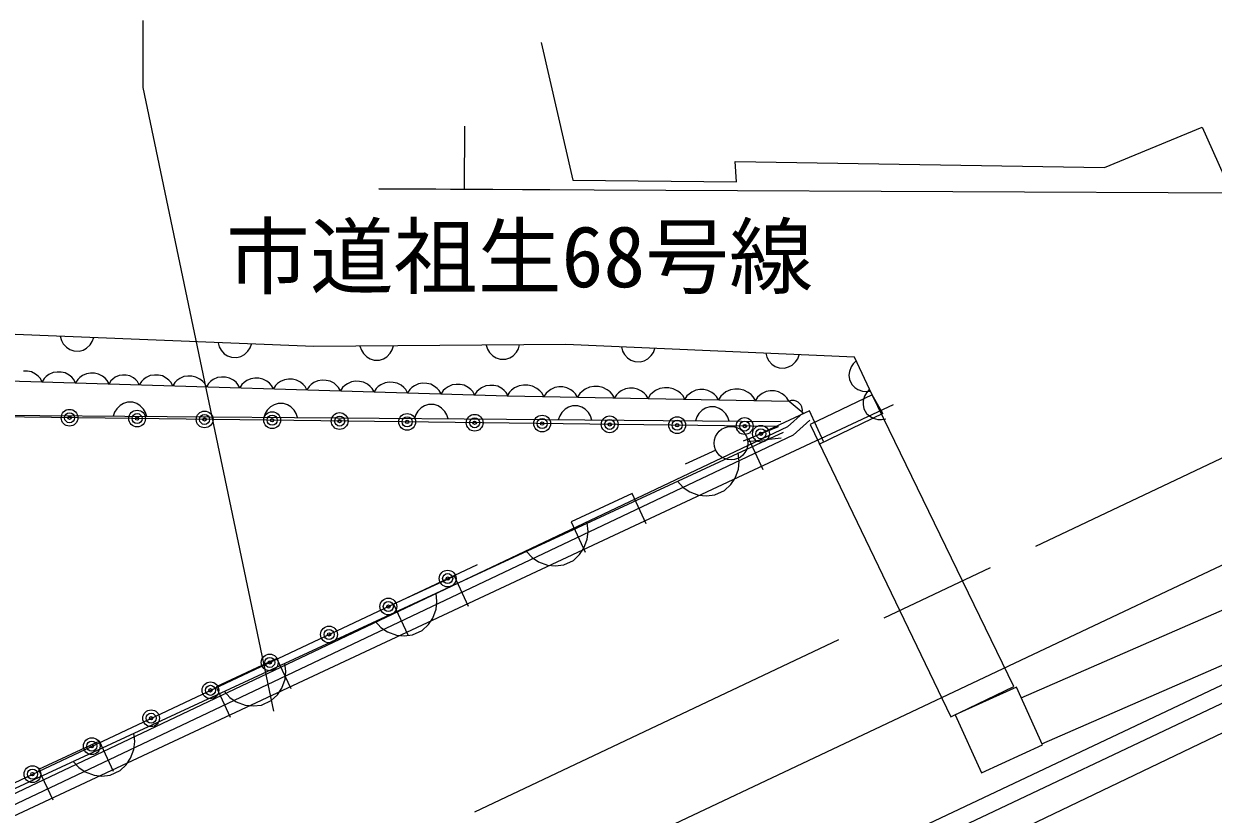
# Model space of a CAD drawing. Units: millimetres, scale not verified. Extents: x 40000 to 680000, y 20000 to 380000.
# Drawn here: x 90375 to 125822, y 290982 to 314538 of the extents above; entities that cross this region are included whole.
import ezdxf
from ezdxf.enums import TextEntityAlignment as Align

# ---------------------------------------------------------------- set-up
doc = ezdxf.new("R2010")
doc.units = ezdxf.units.MM
doc.header["$LTSCALE"] = 1000
doc.linetypes.add('CHAIN', pattern=[18.5, 12, -1.5, 3.5, -1.5])
for name, color, linetype, lineweight in [('M-BGD', 7, 'Continuous', 13), ('M-BMK', 2, 'CHAIN', 13), ('M-STR-STR1', 1, 'Continuous', 13), ('M-STR-STRC', 7, 'Continuous', 13)]:
    doc.layers.add(name, color=color, linetype=linetype, lineweight=lineweight)
doc.layers.add('M-BGD-HTXT', color=7, linetype='Continuous')
doc.styles.add('ＭＳ ゴシック', font='')
doc.styles.get('ＭＳ ゴシック').set_extended_font_data('MS Gothic')

msp = doc.modelspace()

# ---------------------------------------------------------------- linework, layer by layer
at = {"layer": 'M-BGD'}
for p, q in [((105798, 313984), (106740, 309875)), ((103508, 309606), (103517, 311488)), ((122578, 310260), (125489, 311459)), ((125489, 311459), (126302, 309661)), ((111620, 309832), (111577, 310432)), ((111577, 310432), (122578, 310260)), ((106740, 309875), (111620, 309832)), ((100961, 309618), (128356, 309490)), ((106055, 309594), (100961, 309618)), ((99015, 304920), (89609, 305299)), ((91461, 305224), (91496, 305102)), ((91496, 305102), (91552, 305000)), ((91552, 305000), (91648, 304896)), ((91648, 304896), (91745, 304832)), ((92145, 304816), (92247, 304872)), ((92247, 304872), (92351, 304968)), ((92351, 304968), (92415, 305065)), ((92415, 305065), (92460, 305184)), ((96164, 305034), (96199, 304913)), ((96199, 304913), (96255, 304811)), ((97054, 304778), (97118, 304876)), ((97118, 304876), (97163, 304994)), ((106533, 304980), (99015, 304920)), ((100394, 304931), (100435, 304811)), ((101355, 304818), (101394, 304939)), ((104153, 304961), (104194, 304841)), ((105055, 304748), (105114, 304848)), ((105114, 304848), (105153, 304969)), ((115135, 304604), (106533, 304980)), ((108184, 304908), (108219, 304786)), ((109138, 304746), (109183, 304864)), ((91745, 304832), (91863, 304787)), ((91863, 304787), (92023, 304781)), ((92023, 304781), (92145, 304816)), ((96255, 304811), (96351, 304707)), ((96351, 304707), (96448, 304643)), ((96448, 304643), (96566, 304598)), ((96566, 304598), (96726, 304591)), ((96726, 304591), (96848, 304627)), ((96848, 304627), (96950, 304683)), ((96950, 304683), (97054, 304778)), ((100435, 304811), (100496, 304711)), ((100496, 304711), (100597, 304612)), ((100597, 304612), (100697, 304553)), ((100697, 304553), (100818, 304514)), ((100818, 304514), (100978, 304515)), ((100978, 304515), (101097, 304556)), ((101097, 304556), (101197, 304617)), ((101197, 304617), (101296, 304718)), ((101296, 304718), (101355, 304818)), ((104194, 304841), (104255, 304741)), ((104255, 304741), (104356, 304642)), ((104356, 304642), (104456, 304583)), ((104456, 304583), (104577, 304544)), ((104577, 304544), (104737, 304545)), ((104737, 304545), (104856, 304586)), ((104856, 304586), (104956, 304647)), ((104956, 304647), (105055, 304748)), ((108219, 304786), (108274, 304683)), ((108274, 304683), (108370, 304579)), ((108370, 304579), (108467, 304515)), ((108467, 304515), (108585, 304470)), ((108745, 304463), (108867, 304497)), ((108867, 304497), (108969, 304553)), ((108969, 304553), (109074, 304649)), ((109074, 304649), (109138, 304746)), ((112485, 304720), (112520, 304598)), ((112520, 304598), (112575, 304496)), ((112575, 304496), (112671, 304392)), ((113374, 304461), (113439, 304558)), ((113439, 304558), (113484, 304676)), ((115186, 304496), (115094, 304409)), ((115660, 303482), (115135, 304604)), ((90487, 304185), (90367, 304189)), ((90607, 304161), (90487, 304185)), ((90725, 304098), (90607, 304161)), ((91246, 304142), (91125, 304085)), ((91367, 304158), (91246, 304142)), ((91487, 304154), (91367, 304158)), ((91606, 304131), (91487, 304154)), ((108585, 304470), (108745, 304463)), ((112671, 304392), (112768, 304327)), ((112768, 304327), (112886, 304282)), ((112886, 304282), (113046, 304275)), ((113046, 304275), (113168, 304310)), ((113168, 304310), (113270, 304365)), ((113270, 304365), (113374, 304461)), ((114980, 304179), (114968, 304063)), ((115029, 304312), (114980, 304179)), ((115094, 304409), (115029, 304312)), ((86920, 303994), (104778, 303447)), ((90803, 304035), (90725, 304098)), ((90861, 303973), (90803, 304035)), ((90918, 303872), (90861, 303973)), ((90981, 303970), (90918, 303872)), ((91043, 304028), (90981, 303970)), ((91125, 304085), (91043, 304028)), ((91724, 304067), (91606, 304131)), ((91802, 304005), (91724, 304067)), ((91861, 303943), (91802, 304005)), ((91918, 303841), (91861, 303943)), ((91981, 303939), (91918, 303841)), ((92042, 303997), (91981, 303939)), ((92124, 304055), (92042, 303997)), ((92246, 304111), (92124, 304055)), ((92367, 304127), (92246, 304111)), ((92486, 304124), (92367, 304127)), ((92606, 304100), (92486, 304124)), ((92724, 304036), (92606, 304100)), ((92802, 303974), (92724, 304036)), ((92860, 303912), (92802, 303974)), ((92917, 303810), (92860, 303912)), ((92974, 303899), (92917, 303810)), ((93029, 303951), (92974, 303899)), ((93103, 304003), (93029, 303951)), ((93213, 304053), (93103, 304003)), ((93321, 304068), (93213, 304053)), ((93429, 304065), (93321, 304068)), ((93536, 304043), (93429, 304065)), ((93643, 303986), (93536, 304043)), ((93713, 303930), (93643, 303986)), ((93765, 303874), (93713, 303930)), ((93817, 303783), (93765, 303874)), ((93880, 303881), (93817, 303783)), ((93941, 303939), (93880, 303881)), ((94023, 303996), (93941, 303939)), ((94145, 304053), (94023, 303996)), ((94266, 304069), (94145, 304053)), ((94386, 304065), (94266, 304069)), ((94505, 304042), (94386, 304065)), ((94623, 303978), (94505, 304042)), ((94701, 303916), (94623, 303978)), ((94759, 303854), (94701, 303916)), ((94816, 303752), (94759, 303854)), ((94879, 303850), (94816, 303752)), ((94941, 303908), (94879, 303850)), ((95023, 303966), (94941, 303908)), ((95145, 304022), (95023, 303966)), ((95265, 304038), (95145, 304022)), ((95385, 304035), (95265, 304038)), ((95504, 304011), (95385, 304035)), ((95623, 303947), (95504, 304011)), ((95701, 303885), (95623, 303947)), ((95759, 303823), (95701, 303885)), ((95816, 303721), (95759, 303823)), ((95879, 303820), (95816, 303721)), ((95941, 303878), (95879, 303820)), ((96022, 303935), (95941, 303878)), ((96144, 303992), (96022, 303935)), ((96265, 304008), (96144, 303992)), ((96385, 304004), (96265, 304008)), ((96504, 303980), (96385, 304004)), ((96622, 303917), (96504, 303980)), ((96700, 303854), (96622, 303917)), ((96758, 303793), (96700, 303854)), ((96815, 303691), (96758, 303793)), ((96878, 303789), (96815, 303691)), ((96940, 303847), (96878, 303789)), ((97022, 303905), (96940, 303847)), ((97144, 303961), (97022, 303905)), ((97264, 303977), (97144, 303961)), ((97384, 303974), (97264, 303977)), ((97503, 303950), (97384, 303974)), ((97622, 303886), (97503, 303950)), ((97700, 303824), (97622, 303886)), ((97758, 303762), (97700, 303824)), ((97940, 303816), (97878, 303758)), ((98021, 303874), (97940, 303816)), ((98143, 303930), (98021, 303874)), ((98264, 303947), (98143, 303930)), ((98384, 303943), (98264, 303947)), ((98503, 303919), (98384, 303943)), ((98621, 303856), (98503, 303919)), ((98699, 303793), (98621, 303856)), ((98757, 303731), (98699, 303793)), ((98939, 303786), (98877, 303728)), ((99021, 303843), (98939, 303786)), ((99143, 303900), (99021, 303843)), ((99263, 303916), (99143, 303900)), ((99383, 303912), (99263, 303916)), ((99503, 303889), (99383, 303912)), ((99621, 303825), (99503, 303889)), ((99699, 303763), (99621, 303825)), ((100020, 303813), (99939, 303755)), ((100142, 303869), (100020, 303813)), ((100263, 303885), (100142, 303869)), ((100383, 303882), (100263, 303885)), ((100502, 303858), (100383, 303882)), ((100620, 303794), (100502, 303858)), ((100698, 303732), (100620, 303794)), ((101142, 303838), (101020, 303782)), ((101262, 303855), (101142, 303838)), ((101382, 303851), (101262, 303855)), ((101502, 303827), (101382, 303851)), ((101620, 303764), (101502, 303827)), ((102141, 303808), (102020, 303751)), ((102262, 303824), (102141, 303808)), ((102382, 303820), (102262, 303824)), ((102501, 303797), (102382, 303820)), ((102619, 303733), (102501, 303797)), ((103261, 303793), (103141, 303777)), ((103381, 303790), (103261, 303793)), ((103501, 303766), (103381, 303790)), ((114968, 304063), (114983, 303938)), ((114983, 303938), (115051, 303793)), ((115051, 303793), (115138, 303701)), ((97815, 303660), (97758, 303762)), ((97878, 303758), (97815, 303660)), ((98814, 303630), (98757, 303731)), ((98877, 303728), (98814, 303630)), ((99757, 303701), (99699, 303763)), ((99814, 303599), (99757, 303701)), ((99877, 303697), (99814, 303599)), ((99939, 303755), (99877, 303697)), ((100756, 303670), (100698, 303732)), ((100813, 303568), (100756, 303670)), ((100876, 303666), (100813, 303568)), ((100938, 303725), (100876, 303666)), ((101020, 303782), (100938, 303725)), ((101698, 303701), (101620, 303764)), ((101756, 303639), (101698, 303701)), ((101813, 303538), (101756, 303639)), ((101876, 303636), (101813, 303538)), ((101938, 303694), (101876, 303636)), ((102020, 303751), (101938, 303694)), ((102697, 303671), (102619, 303733)), ((102756, 303609), (102697, 303671)), ((102812, 303507), (102756, 303609)), ((102875, 303605), (102812, 303507)), ((102937, 303663), (102875, 303605)), ((103019, 303721), (102937, 303663)), ((103141, 303777), (103019, 303721)), ((103619, 303702), (103501, 303766)), ((103697, 303640), (103619, 303702)), ((103755, 303578), (103697, 303640)), ((103812, 303476), (103755, 303578)), ((103875, 303575), (103812, 303476)), ((103937, 303633), (103875, 303575)), ((104019, 303690), (103937, 303633)), ((104140, 303746), (104019, 303690)), ((104261, 303763), (104140, 303746)), ((104381, 303759), (104261, 303763)), ((104500, 303735), (104381, 303759)), ((104618, 303672), (104500, 303735)), ((104696, 303609), (104618, 303672)), ((104755, 303548), (104696, 303609)), ((104811, 303446), (104755, 303548)), ((104846, 303556), (104778, 303447)), ((104778, 303447), (113186, 303288)), ((104914, 303620), (104846, 303556)), ((105003, 303685), (104914, 303620)), ((105136, 303748), (105003, 303685)), ((105268, 303768), (105136, 303748)), ((105400, 303765), (105268, 303768)), ((105532, 303741), (105400, 303765)), ((105663, 303672), (105532, 303741)), ((105750, 303604), (105663, 303672)), ((105814, 303537), (105750, 303604)), ((105878, 303426), (105814, 303537)), ((105940, 303525), (105878, 303426)), ((106001, 303584), (105940, 303525)), ((106082, 303642), (106001, 303584)), ((106203, 303700), (106082, 303642)), ((106324, 303718), (106203, 303700)), ((106444, 303715), (106324, 303718)), ((106563, 303693), (106444, 303715)), ((106682, 303631), (106563, 303693)), ((106761, 303569), (106682, 303631)), ((106820, 303508), (106761, 303569)), ((106878, 303407), (106820, 303508)), ((106946, 303516), (106878, 303407)), ((107013, 303581), (106946, 303516)), ((107103, 303645), (107013, 303581)), ((107236, 303708), (107103, 303645)), ((107368, 303728), (107236, 303708)), ((107500, 303725), (107368, 303728)), ((107632, 303701), (107500, 303725)), ((107762, 303632), (107632, 303701)), ((107849, 303565), (107762, 303632)), ((107914, 303498), (107849, 303565)), ((107978, 303386), (107914, 303498)), ((108040, 303485), (107978, 303386)), ((108101, 303544), (108040, 303485)), ((108182, 303603), (108101, 303544)), ((108303, 303660), (108182, 303603)), ((108423, 303678), (108303, 303660)), ((108543, 303676), (108423, 303678)), ((108663, 303654), (108543, 303676)), ((108782, 303591), (108663, 303654)), ((108861, 303530), (108782, 303591)), ((108920, 303469), (108861, 303530)), ((108978, 303368), (108920, 303469)), ((109046, 303476), (108978, 303368)), ((109113, 303541), (109046, 303476)), ((109202, 303605), (109113, 303541)), ((109335, 303669), (109202, 303605)), ((109468, 303688), (109335, 303669)), ((109600, 303686), (109468, 303688)), ((109731, 303661), (109600, 303686)), ((109862, 303593), (109731, 303661)), ((109949, 303525), (109862, 303593)), ((110014, 303458), (109949, 303525)), ((110077, 303347), (110014, 303458)), ((110139, 303446), (110077, 303347)), ((110200, 303504), (110139, 303446)), ((110282, 303563), (110200, 303504)), ((110403, 303621), (110282, 303563)), ((110523, 303638), (110403, 303621)), ((110643, 303636), (110523, 303638)), ((110763, 303614), (110643, 303636)), ((110881, 303552), (110763, 303614)), ((110960, 303490), (110881, 303552)), ((111019, 303429), (110960, 303490)), ((111077, 303328), (111019, 303429)), ((111145, 303437), (111077, 303328)), ((111213, 303501), (111145, 303437)), ((111302, 303566), (111213, 303501)), ((111435, 303629), (111302, 303566)), ((111567, 303649), (111435, 303629)), ((111699, 303646), (111567, 303649)), ((111831, 303622), (111699, 303646)), ((111962, 303553), (111831, 303622)), ((112048, 303486), (111962, 303553)), ((112113, 303418), (112048, 303486)), ((112300, 303465), (112239, 303406)), ((112381, 303523), (112300, 303465)), ((112502, 303581), (112381, 303523)), ((112623, 303599), (112502, 303581)), ((112743, 303596), (112623, 303599)), ((112862, 303574), (112743, 303596)), ((112981, 303512), (112862, 303574)), ((113060, 303450), (112981, 303512)), ((113119, 303389), (113060, 303450)), ((115660, 303482), (113810, 302593)), ((115138, 303701), (115234, 303636)), ((115234, 303636), (115367, 303588)), ((115367, 303588), (115483, 303576)), ((115430, 303441), (115392, 303304)), ((115488, 303542), (115430, 303441)), ((115483, 303576), (115609, 303590)), ((115572, 303636), (115488, 303542)), ((115978, 302920), (115660, 303482)), ((120097, 294452), (141478, 303775)), ((116288, 303178), (66812, 280046)), ((93244, 303162), (93143, 303063)), ((93344, 303221), (93244, 303162)), ((93465, 303260), (93344, 303221)), ((93625, 303259), (93465, 303260)), ((93744, 303218), (93625, 303259)), ((93844, 303157), (93744, 303218)), ((93943, 303056), (93844, 303157)), ((97732, 303127), (97631, 303028)), ((97832, 303186), (97732, 303127)), ((97953, 303225), (97832, 303186)), ((98113, 303224), (97953, 303225)), ((98232, 303183), (98113, 303224)), ((98332, 303122), (98232, 303183)), ((98431, 303021), (98332, 303122)), ((102220, 303092), (102119, 302993)), ((102321, 303151), (102220, 303092)), ((102441, 303190), (102321, 303151)), ((102601, 303189), (102441, 303190)), ((102721, 303148), (102601, 303189)), ((102820, 303087), (102721, 303148)), ((102919, 302987), (102820, 303087)), ((106609, 303116), (106508, 303057)), ((106729, 303155), (106609, 303116)), ((106889, 303154), (106729, 303155)), ((107009, 303113), (106889, 303154)), ((107108, 303052), (107009, 303113)), ((110696, 303080), (110596, 303021)), ((110816, 303119), (110696, 303080)), ((110976, 303118), (110816, 303119)), ((111096, 303077), (110976, 303118)), ((111196, 303016), (111096, 303077)), ((112177, 303307), (112113, 303418)), ((112239, 303406), (112177, 303307)), ((113177, 303288), (113119, 303389)), ((113241, 303308), (113186, 303288)), ((113186, 303288), (113600, 302945)), ((113283, 303312), (113241, 303308)), ((113333, 303309), (113283, 303312)), ((113398, 303294), (113333, 303309)), ((113451, 303264), (113398, 303294)), ((113497, 303225), (113451, 303264)), ((113537, 303179), (113497, 303225)), ((113564, 303118), (113537, 303179)), ((113576, 303070), (113564, 303118)), ((115392, 303304), (115390, 303188)), ((115390, 303188), (115414, 303064)), ((112865, 302538), (86711, 302860)), ((86809, 302892), (104762, 302752)), ((93082, 302963), (93041, 302843)), ((93143, 303063), (93082, 302963)), ((94002, 302956), (93943, 303056)), ((94041, 302836), (94002, 302956)), ((97570, 302928), (97529, 302808)), ((97631, 303028), (97570, 302928)), ((98490, 302921), (98431, 303021)), ((98529, 302801), (98490, 302921)), ((102059, 302893), (102018, 302774)), ((102119, 302993), (102059, 302893)), ((102978, 302886), (102919, 302987)), ((103018, 302766), (102978, 302886)), ((104762, 302752), (112936, 302681)), ((106346, 302858), (106305, 302739)), ((106407, 302958), (106346, 302858)), ((106508, 303057), (106407, 302958)), ((107207, 302951), (107108, 303052)), ((107266, 302850), (107207, 302951)), ((107305, 302730), (107266, 302850)), ((110434, 302823), (110393, 302703)), ((110495, 302922), (110434, 302823)), ((110596, 303021), (110495, 302922)), ((111295, 302915), (111196, 303016)), ((111354, 302815), (111295, 302915)), ((111393, 302694), (111354, 302815)), ((113792, 303001), (111978, 302157)), ((113600, 302945), (113138, 302531)), ((113801, 302722), (113306, 302278)), ((113571, 302970), (113580, 303027)), ((113580, 303027), (113576, 303070)), ((114213, 302094), (113792, 303001)), ((115978, 302920), (114073, 302002)), ((115414, 303064), (115493, 302924)), ((115493, 302924), (115587, 302840)), ((115587, 302840), (115688, 302782)), ((115688, 302782), (115824, 302745)), ((115824, 302745), (115941, 302742)), ((115941, 302742), (116065, 302766)), ((113138, 302531), (67848, 281033)), ((67974, 281498), (113012, 302371)), ((77339, 271807), (142171, 302441)), ((111824, 302105), (112865, 302538)), ((120711, 293083), (142171, 302441)), ((113306, 302278), (67976, 280762)), ((111949, 302092), (112943, 302199)), ((111978, 302157), (112400, 301251)), ((77553, 271355), (142385, 301989)), ((110997, 301831), (110087, 301416)), ((111696, 301497), (111668, 301748)), ((111671, 301265), (111696, 301497)), ((111443, 300806), (111574, 300999)), ((111574, 300999), (111671, 301265)), ((109853, 300907), (110027, 300723)), ((110027, 300723), (110220, 300592)), ((110969, 300498), (111259, 300633)), ((111259, 300633), (111443, 300806)), ((108502, 300541), (106688, 299698)), ((108923, 299634), (108502, 300541)), ((110220, 300592), (110485, 300495)), ((110485, 300495), (110717, 300470)), ((110717, 300470), (110969, 300498)), ((106688, 299698), (107110, 298791)), ((107192, 299409), (107164, 299661)), ((107070, 298912), (107168, 299177)), ((107168, 299177), (107192, 299409)), ((107809, 284649), (138688, 299439)), ((106939, 298719), (107070, 298912)), ((105349, 298820), (105523, 298636)), ((105523, 298636), (105716, 298505)), ((105716, 298505), (105981, 298407)), ((106465, 298411), (106755, 298545)), ((106755, 298545), (106939, 298719)), ((66767, 280937), (103892, 298420)), ((105981, 298407), (106213, 298382)), ((106213, 298382), (106465, 298411)), ((103211, 298081), (101398, 297238)), ((103633, 297174), (103211, 298081)), ((102689, 297322), (102660, 297573)), ((101398, 297238), (101819, 296331)), ((102566, 296824), (102664, 297090)), ((102664, 297090), (102689, 297322)), ((100846, 296732), (101019, 296548)), ((102435, 296632), (102566, 296824)), ((101019, 296548), (101212, 296417)), ((101212, 296417), (101478, 296320)), ((101961, 296323), (102251, 296458)), ((102251, 296458), (102435, 296632)), ((101478, 296320), (101710, 296295)), ((101710, 296295), (101961, 296323)), ((97921, 295621), (96108, 294778)), ((98343, 294714), (97921, 295621)), ((98185, 295235), (98156, 295486)), ((98063, 294737), (98160, 295003)), ((98160, 295003), (98185, 295235)), ((96108, 294778), (96529, 293871)), ((96342, 294645), (96515, 294461)), ((97932, 294544), (98063, 294737)), ((118004, 293885), (119876, 294789)), ((119956, 294769), (118132, 293944)), ((120737, 293045), (119956, 294769)), ((96515, 294461), (96708, 294330)), ((96708, 294330), (96974, 294233)), ((96974, 294233), (97206, 294208)), ((97206, 294208), (97457, 294236)), ((97457, 294236), (97747, 294371)), ((97747, 294371), (97932, 294544)), ((118132, 293944), (118913, 292219)), ((92631, 293161), (90818, 292318)), ((93053, 292255), (92631, 293161)), ((93681, 293147), (93653, 293399)), ((93559, 292650), (93656, 292915)), ((93656, 292915), (93681, 293147)), ((118913, 292219), (120737, 293045)), ((91838, 292558), (92011, 292374)), ((93244, 292283), (93428, 292457)), ((93428, 292457), (93559, 292650)), ((90818, 292318), (91239, 291411)), ((92011, 292374), (92204, 292243)), ((92204, 292243), (92470, 292145)), ((92470, 292145), (92702, 292120)), ((92702, 292120), (92953, 292149)), ((92953, 292149), (93244, 292283))]:
    msp.add_line(p, q, dxfattribs=at)
for centre, radius in [((91740, 302798), 250), ((91740, 302798), 150), ((91740, 302798), 50), ((93752, 302773), 250), ((93752, 302773), 150), ((93752, 302773), 50), ((95764, 302748), 250), ((95764, 302748), 150), ((95764, 302748), 50), ((97776, 302724), 250), ((97776, 302724), 150), ((97776, 302724), 50), ((99788, 302699), 250), ((99788, 302699), 150), ((99788, 302699), 50), ((101800, 302674), 250), ((101800, 302674), 150), ((101800, 302674), 50), ((103812, 302649), 250), ((103812, 302649), 150), ((105824, 302624), 250), ((105824, 302624), 150), ((107836, 302600), 250), ((107836, 302600), 150), ((109847, 302575), 250), ((109847, 302575), 150), ((111859, 302550), 250), ((103812, 302649), 50), ((105824, 302624), 50), ((107836, 302600), 50), ((109847, 302575), 50), ((111452, 302039), 500), ((111859, 302550), 150), ((111859, 302550), 50), ((112344, 302321), 250), ((112344, 302321), 150), ((112344, 302321), 50), ((103008, 298004), 250), ((103008, 298004), 150), ((103008, 298004), 50), ((101240, 297171), 250), ((101240, 297171), 150), ((101240, 297171), 50), ((99472, 296339), 250), ((99472, 296339), 150), ((99472, 296339), 50), ((97704, 295506), 250), ((97704, 295506), 150), ((97704, 295506), 50), ((95937, 294674), 250), ((95937, 294674), 150), ((95937, 294674), 50), ((94169, 293841), 250), ((94169, 293841), 150), ((94169, 293841), 50), ((92401, 293009), 250), ((92401, 293009), 150), ((92401, 293009), 50), ((90633, 292176), 250), ((90633, 292176), 150), ((90633, 292176), 50)]:
    msp.add_circle(centre, radius, dxfattribs=at)
at = {"layer": 'M-BMK'}
msp.add_line((70380, 275212), (159143, 317266), dxfattribs=at)
at = {"layer": 'M-STR-STR1'}
for p, q in [((119876, 294789), (115660, 303482)), ((113810, 302593), (118004, 293885))]:
    msp.add_line(p, q, dxfattribs=at)
at = {"layer": 'M-STR-STRC'}
for p, q in [((93919, 314640), (93919, 312640)), ((93919, 312640), (97814, 294050)), ((77143, 275301), (150537, 309946))]:
    msp.add_line(p, q, dxfattribs=at)

# ---------------------------------------------------------------- texts
at = {"layer": 'M-BGD-HTXT', "style": 'ＭＳ ゴシック'}
msp.add_text('市道祖生68号線', height=1833, dxfattribs=at).set_placement((96400, 306137), align=Align.BOTTOM_LEFT)

doc.saveas('drawing.dxf')
